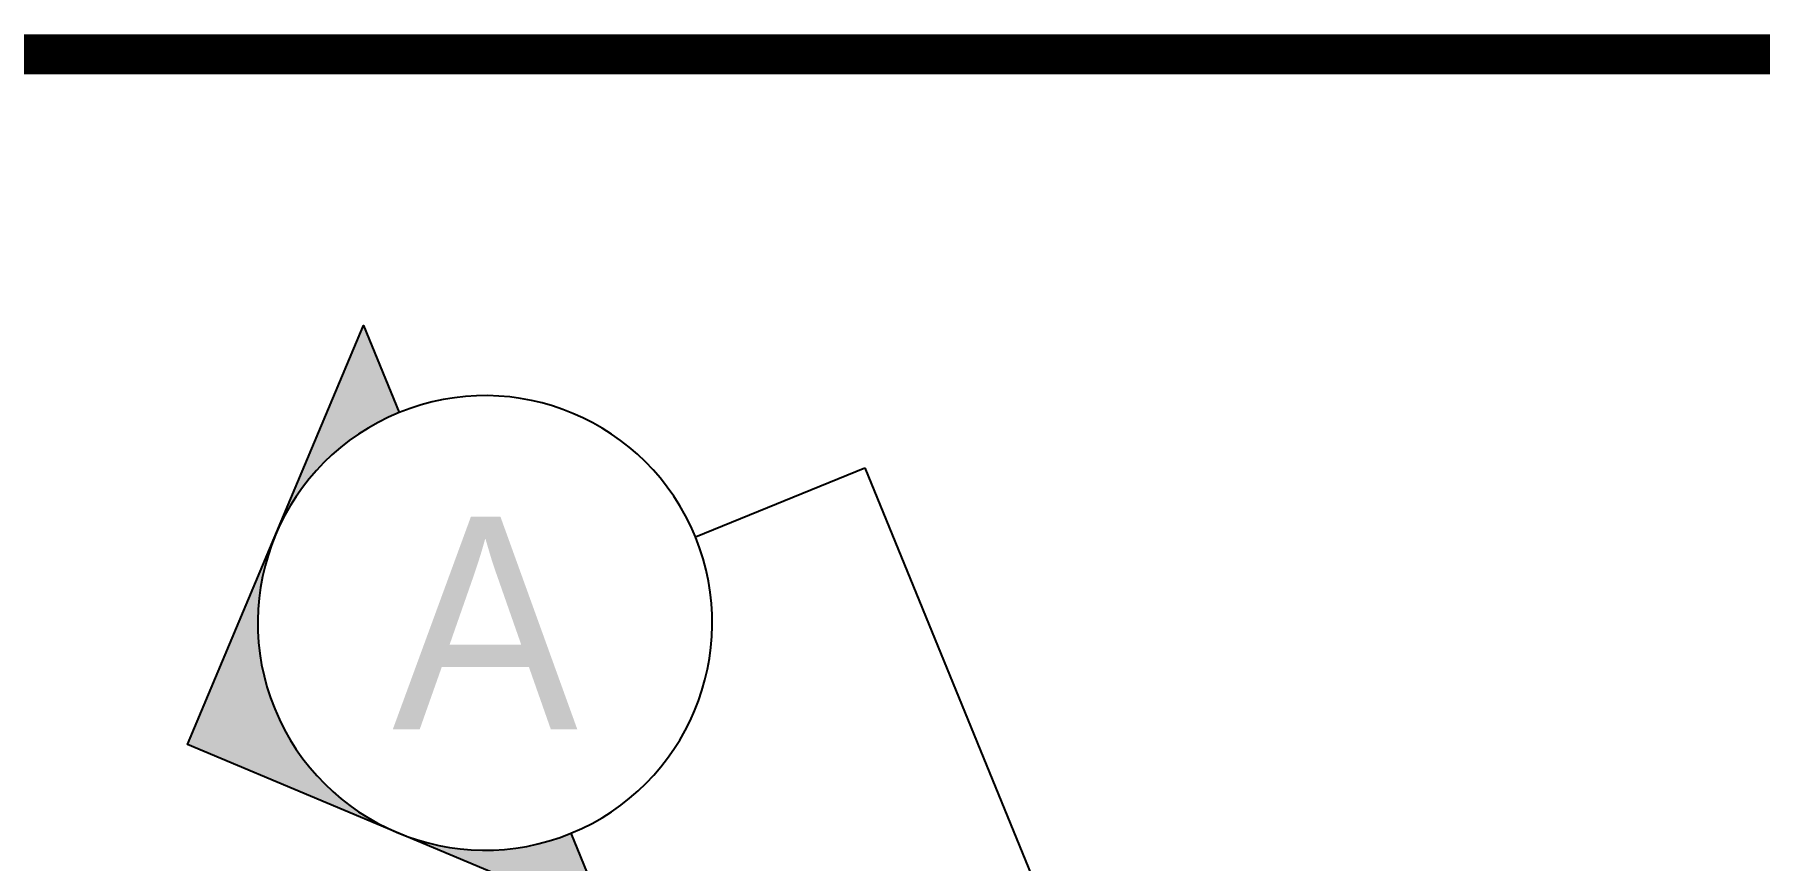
# Model space of a CAD drawing. Header units: millimetres. Extents: x 1073475 to 2890243, y -1340830 to -367733.
# Drawn here: x 1506899 to 1510794, y -375665 to -373800 of the extents above; entities that cross this region are included whole.
import ezdxf
from ezdxf.enums import TextEntityAlignment as Align

# ---------------------------------------------------------------- set-up
doc = ezdxf.new("R2010")
doc.units = ezdxf.units.MM
doc.header["$LTSCALE"] = 50
doc.layers.add('단면', color=4, linetype='Continuous')
doc.styles.add('돋움', font='')
doc.styles.get('돋움').set_extended_font_data('Dotum')

# ---------------------------------------------------------------- blocks, each defined once
blk = doc.blocks.new('A$C070F4A8E')
at = {"layer": '단면'}
h = blk.add_hatch(color=256, dxfattribs=at)
h.paths.add_polyline_path([(-1074.3, 302.3), (-1376.6, 0), (-1074.3, -302.3, -0.414214)])
h.paths.add_polyline_path([(-772.1, 604.6), (-1074.3, 302.3, -0.198912), (-772.1, 427.5)])
h.paths.add_polyline_path([(-772.1, -427.5, -0.198912), (-1074.3, -302.3), (-772.1, -604.6)])
for p, q in [((-344.6, 0), (0, 0)), ((0, 0), (0, -844.8))]:
    blk.add_line(p, q, dxfattribs=at)
blk.add_lwpolyline([(-772.1, -427.5), (-772.1, -604.6), (-1376.6, 0), (-772.1, 604.6), (-772.1, 427.5)], dxfattribs=at)
at = {"layer": '단면', "extrusion": (0, 0, -1)}
blk.add_ellipse((-772.1, 0), major_axis=(0.6, 427.5), ratio=1, start_param=4.711077, end_param=10.994262, dxfattribs=at)

msp = doc.modelspace()

# ---------------------------------------------------------------- linework, layer by layer
at = {"color": 3, "lineweight": 13, "const_width": 90}
msp.add_lwpolyline([(1503710.2, -373845.4), (1518691, -373845.4), (1518691, -384828), (1503710.2, -384828)], close=True, dxfattribs=at)

# ---------------------------------------------------------------- block references
at = {"layer": '단면', "xscale": 1.2, "yscale": 1.2, "zscale": 1.2, "rotation": 22.22667382115305}
msp.add_blockref('A$C070F4A8E', (1508774, -374778.3, 0), dxfattribs=at)

# ---------------------------------------------------------------- texts
at = {"layer": '단면', "style": '돋움'}
msp.add_text('A', height=480, dxfattribs=at).set_placement((1507916.4, -375128.8, 0), align=Align.MIDDLE)

doc.saveas('drawing.dxf')
